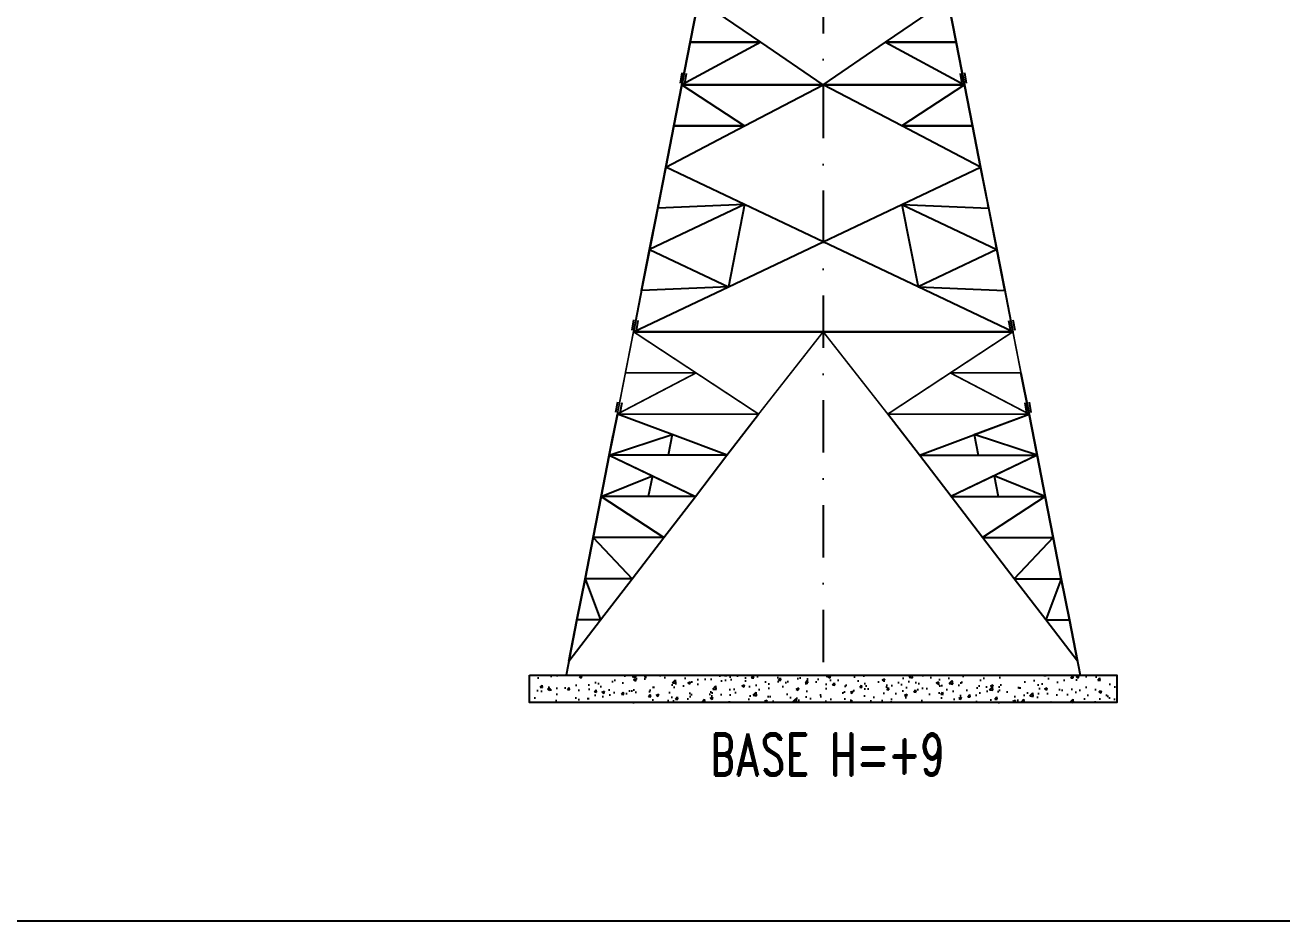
# Model space of a CAD drawing. Extents: x 550527 to 570802, y -97905 to -83555.
# Drawn here: x 562597 to 565596, y -97905 to -95768 of the extents above; entities that cross this region are included whole.
import ezdxf

# ---------------------------------------------------------------- set-up
doc = ezdxf.new("R2010")
doc.units = 0
doc.header["$LTSCALE"] = 250
doc.header["$MEASUREMENT"] = 0
doc.linetypes.add('DASHDOT', pattern=[1, 0.5, -0.25, 0, -0.25])
doc.layers.add('LS', color=7, linetype='CONTINUOUS')
doc.layers.add('MZ', color=6, linetype='DASHDOT')
doc.styles.add('RD', font='ROMAND8.SHX', dxfattribs={"width": 0.7})

msp = doc.modelspace()

# ---------------------------------------------------------------- hatches: boundary and pattern name
at = {"layer": 'LS'}
h = msp.add_hatch(dxfattribs=at)
h.set_pattern_fill('AR-CONC', color=3, scale=9.000133, style=0)
h.set_pattern_definition([(50, (535654.49, -103008.77), (64.55437, -5.64778), [6.7501, -74.2511]), (355, (535654.49, -103008.77), (-12.4878, 67.6983), [5.40008, -59.40088]), (100.4514, (535659.87, -103009.24), (52.06662, 62.05048), [5.7367, -63.10373]), (46.1842, (535654.49, -102990.77), (96.05312, -14.89693), [10.12515, -111.37665]), (96.6356, (535662.49, -102992.01), (84.1209, 87.6719), [8.60505, -94.65557]), (351.1842, (535654.49, -102990.77), (84.12082, 87.67197), [8.10012, -89.10132]), (21, (535663.49, -102995.27), (53.72243, -36.23624), [6.7501, -74.2511]), (326, (535663.49, -102995.27), (21.8987, 65.26447), [5.40008, -59.40088]), (71.4514, (535667.965, -102998.29), (75.62116, 29.02818), [5.7367, -63.10373]), (37.5, (535654.488, -103008.77), (1.094403, 29.960891), [0, -58.68087, 0, -60.300894, 0, -59.625884]), (7.5, (535654.488, -103008.77), (23.67661, 35.49758), [0, -34.38051, 0, -57.33085, 0, -22.725337]), (327.5, (535634.418, -103008.77), (48.044732, -2.029969), [0, -22.500334, 0, -70.20104, 0, -93.15138]), (317.5, (535625.418, -103008.77), (52.487534, 9.00958), [0, -29.250434, 0, -46.62069, 0, -66.15098])])
h.paths.add_polyline_path([(565202.258, -97318.647), (563800.05, -97318.647), (563800.05, -97384.25), (565202.258, -97384.25)])

# ---------------------------------------------------------------- linework, layer by layer
at = {"layer": 'LS', "color": 6, "ltscale": 0.01}
for p, q in [((564183.938, -95808.289), (564203.85, -95706.764)), ((564183.938, -95808.289), (564203.85, -95706.764)), ((564203.85, -95706.764), (564183.938, -95808.289)), ((564203.85, -95706.764), (564183.938, -95808.289)), ((564352.469, -95808.289), (564203.85, -95706.764)), ((564352.469, -95808.289), (564203.85, -95706.764)), ((564649.839, -95808.289), (564798.459, -95706.764)), ((564649.839, -95808.289), (564798.459, -95706.764)), ((564818.371, -95808.289), (564798.459, -95706.764)), ((564818.371, -95808.289), (564798.459, -95706.764)), ((564798.459, -95706.764), (564818.371, -95808.289)), ((564798.459, -95706.764), (564818.371, -95808.289)), ((564352.469, -95808.289), (564164.026, -95909.814)), ((564352.469, -95808.289), (564164.026, -95909.814)), ((564183.938, -95808.289), (564164.026, -95909.814)), ((564183.938, -95808.289), (564164.026, -95909.814)), ((564164.026, -95909.814), (564183.938, -95808.289)), ((564164.026, -95909.814), (564183.938, -95808.289)), ((564183.938, -95808.289), (564164.026, -95909.814)), ((564183.938, -95808.289), (564164.026, -95909.814)), ((564183.938, -95808.289), (564352.469, -95808.289)), ((564352.469, -95808.289), (564183.938, -95808.289)), ((564501.154, -95909.814), (564352.469, -95808.289)), ((564501.154, -95909.814), (564352.469, -95808.289)), ((564501.154, -95909.814), (564649.839, -95808.289)), ((564501.154, -95909.814), (564649.839, -95808.289)), ((564649.839, -95808.289), (564818.371, -95808.289)), ((564818.371, -95808.289), (564649.839, -95808.289)), ((564649.839, -95808.289), (564838.283, -95909.814)), ((564649.839, -95808.289), (564838.283, -95909.814)), ((564818.371, -95808.289), (564838.283, -95909.814)), ((564818.371, -95808.289), (564838.283, -95909.814)), ((564838.283, -95909.814), (564818.371, -95808.289)), ((564838.283, -95909.814), (564818.371, -95808.289)), ((564818.371, -95808.289), (564838.283, -95909.814)), ((564818.371, -95808.289), (564838.283, -95909.814)), ((564164.145, -95881.372), (564159.758, -95905.972)), ((564174.463, -95883.211), (564170.076, -95907.812)), ((564827.846, -95883.211), (564832.232, -95907.812)), ((564838.163, -95881.372), (564842.55, -95905.972)), ((564164.026, -95909.814), (564144.769, -96008.064)), ((564164.026, -95909.814), (564144.769, -96008.064)), ((564144.769, -96008.064), (564164.026, -95909.814)), ((564144.769, -96008.064), (564164.026, -95909.814)), ((564164.026, -95909.814), (564144.769, -96008.064)), ((564164.026, -95909.814), (564144.769, -96008.064)), ((564332.557, -95909.814), (564164.026, -95909.814)), ((564164.026, -95909.814), (564332.557, -95909.814)), ((564164.026, -95909.814), (564332.557, -95909.814)), ((564164.026, -95909.814), (564332.557, -95909.814)), ((564164.026, -95909.814), (564332.557, -95909.814)), ((564332.557, -95909.814), (564164.026, -95909.814)), ((564332.557, -95909.814), (564164.026, -95909.814)), ((564332.557, -95909.814), (564164.026, -95909.814)), ((564164.026, -95909.814), (564313.3, -96008.064)), ((564164.026, -95909.814), (564313.3, -96008.064)), ((564313.3, -96008.064), (564501.154, -95909.814)), ((564313.3, -96008.064), (564501.154, -95909.814)), ((564332.557, -95909.814), (564501.154, -95909.814)), ((564501.154, -95909.814), (564332.557, -95909.814)), ((564501.154, -95909.814), (564332.557, -95909.814)), ((564501.154, -95909.814), (564332.557, -95909.814)), ((564501.154, -95909.814), (564669.751, -95909.814)), ((564669.751, -95909.814), (564501.154, -95909.814)), ((564501.154, -95909.814), (564669.751, -95909.814)), ((564501.154, -95909.814), (564669.751, -95909.814)), ((564689.008, -96008.064), (564501.154, -95909.814)), ((564689.008, -96008.064), (564501.154, -95909.814)), ((564838.283, -95909.814), (564669.751, -95909.814)), ((564669.751, -95909.814), (564838.283, -95909.814)), ((564838.283, -95909.814), (564669.751, -95909.814)), ((564838.283, -95909.814), (564669.751, -95909.814)), ((564669.751, -95909.814), (564838.283, -95909.814)), ((564838.283, -95909.814), (564669.751, -95909.814)), ((564669.751, -95909.814), (564838.283, -95909.814)), ((564838.283, -95909.814), (564689.008, -96008.064)), ((564838.283, -95909.814), (564689.008, -96008.064)), ((564838.283, -95909.814), (564857.54, -96008.064)), ((564838.283, -95909.814), (564857.54, -96008.064)), ((564857.54, -96008.064), (564838.283, -95909.814)), ((564857.54, -96008.064), (564838.283, -95909.814)), ((564838.283, -95909.814), (564857.54, -96008.064)), ((564838.283, -95909.814), (564857.54, -96008.064)), ((564125.512, -96106.314), (564144.769, -96008.064)), ((564125.512, -96106.314), (564144.769, -96008.064)), ((564125.512, -96106.314), (564313.3, -96008.064)), ((564125.512, -96106.314), (564313.3, -96008.064)), ((564144.769, -96008.064), (564125.512, -96106.314)), ((564144.769, -96008.064), (564125.512, -96106.314)), ((564144.769, -96008.064), (564313.3, -96008.064)), ((564313.3, -96008.064), (564144.769, -96008.064)), ((564689.008, -96008.064), (564857.54, -96008.064)), ((564857.54, -96008.064), (564689.008, -96008.064)), ((564876.797, -96106.314), (564689.008, -96008.064)), ((564876.797, -96106.314), (564689.008, -96008.064)), ((564876.797, -96106.314), (564857.54, -96008.064)), ((564876.797, -96106.314), (564857.54, -96008.064)), ((564857.54, -96008.064), (564876.797, -96106.314)), ((564857.54, -96008.064), (564876.797, -96106.314)), ((564106.255, -96204.564), (564125.512, -96106.314)), ((564106.255, -96204.564), (564125.512, -96106.314)), ((564125.512, -96106.314), (564108.023, -96195.394)), ((564125.512, -96106.314), (564108.023, -96195.394)), ((564313.3, -96195.394), (564125.512, -96106.314)), ((564313.3, -96195.394), (564125.512, -96106.314)), ((564689.008, -96195.394), (564876.797, -96106.314)), ((564689.008, -96195.394), (564876.797, -96106.314)), ((564896.054, -96204.564), (564876.797, -96106.314)), ((564896.054, -96204.564), (564876.797, -96106.314)), ((564876.797, -96106.314), (564894.285, -96195.394)), ((564876.797, -96106.314), (564894.285, -96195.394)), ((564108.023, -96195.394), (564069.509, -96391.894)), ((564108.023, -96195.394), (564069.509, -96391.894)), ((564108.023, -96195.394), (564086.932, -96302.814)), ((564108.023, -96195.394), (564086.932, -96302.814)), ((564313.3, -96195.394), (564086.932, -96302.814)), ((564313.3, -96195.394), (564086.932, -96302.814)), ((564086.932, -96302.814), (564106.255, -96204.564)), ((564086.932, -96302.814), (564106.255, -96204.564)), ((564108.023, -96195.394), (564090.535, -96284.54)), ((564108.023, -96195.394), (564090.535, -96284.54)), ((564313.3, -96195.394), (564106.255, -96204.564)), ((564313.3, -96195.394), (564106.255, -96204.564)), ((564106.255, -96204.564), (564108.023, -96195.394)), ((564106.255, -96204.564), (564108.023, -96195.394)), ((564313.3, -96195.394), (564274.786, -96391.894)), ((564313.3, -96195.394), (564274.786, -96391.894)), ((564501.154, -96284.54), (564313.3, -96195.394)), ((564501.154, -96284.54), (564313.3, -96195.394)), ((564501.154, -96284.54), (564689.008, -96195.394)), ((564501.154, -96284.54), (564689.008, -96195.394)), ((564689.008, -96195.394), (564896.054, -96204.564)), ((564689.008, -96195.394), (564896.054, -96204.564)), ((564689.008, -96195.394), (564915.376, -96302.814)), ((564689.008, -96195.394), (564915.376, -96302.814)), ((564689.008, -96195.394), (564727.522, -96391.894)), ((564689.008, -96195.394), (564727.522, -96391.894)), ((564896.054, -96204.564), (564894.285, -96195.394)), ((564896.054, -96204.564), (564894.285, -96195.394)), ((564894.285, -96195.394), (564915.376, -96302.814)), ((564894.285, -96195.394), (564915.376, -96302.814)), ((564894.285, -96195.394), (564932.799, -96391.894)), ((564894.285, -96195.394), (564932.799, -96391.894)), ((564894.285, -96195.394), (564911.774, -96284.54)), ((564894.285, -96195.394), (564911.774, -96284.54)), ((564915.376, -96302.814), (564896.054, -96204.564)), ((564915.376, -96302.814), (564896.054, -96204.564)), ((564090.535, -96284.54), (564069.509, -96391.894)), ((564090.535, -96284.54), (564069.509, -96391.894)), ((564274.786, -96391.894), (564501.154, -96284.54)), ((564274.786, -96391.894), (564501.154, -96284.54)), ((564727.522, -96391.894), (564501.154, -96284.54)), ((564727.522, -96391.894), (564501.154, -96284.54)), ((564911.774, -96284.54), (564932.799, -96391.894)), ((564911.774, -96284.54), (564932.799, -96391.894)), ((564067.675, -96401.064), (564086.932, -96302.814)), ((564067.675, -96401.064), (564086.932, -96302.814)), ((564086.932, -96302.814), (564069.509, -96391.894)), ((564086.932, -96302.814), (564069.509, -96391.894)), ((564086.932, -96302.814), (564274.786, -96391.894)), ((564086.932, -96302.814), (564274.786, -96391.894)), ((564915.376, -96302.814), (564727.522, -96391.894)), ((564915.376, -96302.814), (564727.522, -96391.894)), ((564915.376, -96302.814), (564932.799, -96391.894)), ((564915.376, -96302.814), (564932.799, -96391.894)), ((564934.633, -96401.064), (564915.376, -96302.814)), ((564934.633, -96401.064), (564915.376, -96302.814)), ((564048.418, -96499.314), (564274.786, -96391.894)), ((564048.418, -96499.314), (564274.786, -96391.894)), ((564069.509, -96391.894), (564048.418, -96499.314)), ((564069.509, -96391.894), (564048.418, -96499.314)), ((564069.509, -96391.894), (564067.675, -96401.064)), ((564069.509, -96391.894), (564067.675, -96401.064)), ((564274.786, -96391.894), (564067.675, -96401.064)), ((564274.786, -96391.894), (564067.675, -96401.064)), ((564727.522, -96391.894), (564934.633, -96401.064)), ((564727.522, -96391.894), (564934.633, -96401.064)), ((564953.89, -96499.314), (564727.522, -96391.894)), ((564953.89, -96499.314), (564727.522, -96391.894)), ((564932.799, -96391.894), (564934.633, -96401.064)), ((564932.799, -96391.894), (564934.633, -96401.064)), ((564932.799, -96391.894), (564953.89, -96499.314)), ((564932.799, -96391.894), (564953.89, -96499.314)), ((564048.538, -96470.872), (564044.151, -96495.472)), ((564058.855, -96472.711), (564054.468, -96497.312)), ((564943.453, -96472.711), (564947.84, -96497.312)), ((564953.77, -96470.872), (564958.157, -96495.472)), ((564048.418, -96499.314), (564199.33, -96499.314)), ((564048.418, -96499.314), (564199.33, -96499.314)), ((564048.418, -96499.314), (564123.874, -96499.314)), ((564048.418, -96499.314), (564123.874, -96499.314)), ((564048.418, -96499.314), (564123.874, -96499.314)), ((564048.418, -96499.314), (564274.786, -96499.314)), ((564274.786, -96499.314), (564048.418, -96499.314)), ((564048.418, -96499.314), (564199.33, -96499.314)), ((564048.418, -96499.314), (564199.33, -96499.314)), ((564048.418, -96499.314), (564123.874, -96499.314)), ((564048.418, -96499.314), (564123.874, -96499.314)), ((564048.418, -96499.314), (564953.89, -96499.314)), ((564123.874, -96499.314), (564199.33, -96499.314)), ((564123.874, -96499.314), (564199.33, -96499.314)), ((564199.33, -96499.314), (564350.242, -96499.314)), ((564199.33, -96499.314), (564350.242, -96499.314)), ((564199.33, -96499.314), (564274.786, -96499.314)), ((564199.33, -96499.314), (564274.786, -96499.314)), ((564274.786, -96499.314), (564350.242, -96499.314)), ((564274.786, -96499.314), (564350.242, -96499.314)), ((564274.786, -96499.314), (564501.154, -96499.314)), ((564501.154, -96499.314), (564274.786, -96499.314)), ((564350.242, -96499.314), (564501.154, -96499.314)), ((564350.242, -96499.314), (564501.154, -96499.314)), ((564350.242, -96499.314), (564501.154, -96499.314)), ((564350.242, -96499.314), (564501.154, -96499.314)), ((564501.154, -96499.314), (564727.522, -96499.314)), ((564727.522, -96499.314), (564501.154, -96499.314)), ((564652.066, -96499.314), (564501.154, -96499.314)), ((564652.066, -96499.314), (564501.154, -96499.314)), ((564501.154, -96499.314), (564652.066, -96499.314)), ((564501.154, -96499.314), (564652.066, -96499.314)), ((564727.522, -96499.314), (564652.066, -96499.314)), ((564727.522, -96499.314), (564652.066, -96499.314)), ((564802.978, -96499.314), (564652.066, -96499.314)), ((564802.978, -96499.314), (564652.066, -96499.314)), ((564727.522, -96499.314), (564953.89, -96499.314)), ((564953.89, -96499.314), (564727.522, -96499.314)), ((564802.978, -96499.314), (564727.522, -96499.314)), ((564802.978, -96499.314), (564727.522, -96499.314)), ((564953.89, -96499.314), (564802.978, -96499.314)), ((564802.978, -96499.314), (564953.89, -96499.314)), ((564953.89, -96499.314), (564802.978, -96499.314)), ((564953.89, -96499.314), (564802.978, -96499.314)), ((564878.434, -96499.314), (564802.978, -96499.314)), ((564878.434, -96499.314), (564802.978, -96499.314)), ((564953.89, -96499.314), (564878.434, -96499.314)), ((564953.89, -96499.314), (564878.434, -96499.314)), ((564878.434, -96499.314), (564953.89, -96499.314)), ((564953.89, -96499.314), (564878.434, -96499.314)), ((564953.89, -96499.314), (564878.434, -96499.314)), ((563990.647, -96794.064), (564009.904, -96695.814)), ((564009.904, -96695.814), (563990.647, -96794.064)), ((563990.647, -96794.064), (564009.904, -96695.814)), ((564009.904, -96695.814), (563990.647, -96794.064)), ((564009.904, -96695.814), (564000.276, -96744.939)), ((564009.904, -96695.814), (564000.276, -96744.939)), ((564140.848, -96744.921), (564009.965, -96695.791)), ((564140.848, -96744.921), (564010.026, -96695.814)), ((564271.577, -96794.064), (564347.033, -96695.814)), ((564271.577, -96794.064), (564347.033, -96695.814)), ((564730.732, -96794.064), (564655.276, -96695.814)), ((564730.732, -96794.064), (564655.276, -96695.814)), ((564730.69, -96794.009), (564992.343, -96695.791)), ((564861.46, -96744.921), (564992.282, -96695.814)), ((565011.661, -96794.064), (564992.404, -96695.814)), ((564992.404, -96695.814), (565011.661, -96794.064)), ((564992.404, -96695.814), (565002.033, -96744.939)), ((565011.661, -96794.064), (564992.404, -96695.814)), ((564992.404, -96695.814), (565011.661, -96794.064)), ((564992.404, -96695.814), (565002.033, -96744.939)), ((563990.647, -96794.064), (564000.276, -96744.939)), ((564000.276, -96744.939), (563990.647, -96794.064)), ((563990.647, -96794.064), (564000.276, -96744.939)), ((564000.276, -96744.939), (563990.647, -96794.064)), ((564000.276, -96744.939), (563990.647, -96794.064)), ((564000.276, -96744.939), (563990.647, -96794.064)), ((563990.776, -96794.028), (564140.848, -96744.921)), ((563990.776, -96794.028), (564140.848, -96744.921)), ((564140.848, -96744.921), (564131.157, -96794.028)), ((564140.848, -96744.921), (564131.157, -96794.028)), ((564271.604, -96794.028), (564140.848, -96744.921)), ((564271.604, -96794.028), (564140.848, -96744.921)), ((565011.532, -96794.028), (564861.46, -96744.921)), ((564861.46, -96744.921), (564871.151, -96794.028)), ((565011.532, -96794.028), (564861.46, -96744.921)), ((564861.46, -96744.921), (564871.151, -96794.028)), ((565011.661, -96794.064), (565002.033, -96744.939)), ((565002.033, -96744.939), (565011.661, -96794.064)), ((565011.661, -96794.064), (565002.033, -96744.939)), ((565002.033, -96744.939), (565011.661, -96794.064)), ((565002.033, -96744.939), (565011.661, -96794.064)), ((565002.033, -96744.939), (565011.661, -96794.064)), ((563971.39, -96892.314), (563990.647, -96794.064)), ((563990.647, -96794.064), (563971.39, -96892.314)), ((563971.39, -96892.314), (563990.647, -96794.064)), ((563990.647, -96794.064), (563971.39, -96892.314)), ((563990.647, -96794.064), (563981.019, -96843.189)), ((563990.647, -96794.064), (563981.019, -96843.189)), ((563990.776, -96794.028), (564196.175, -96892.243)), ((563990.776, -96794.028), (564196.175, -96892.243)), ((564131.157, -96794.028), (563990.776, -96794.028)), ((563990.776, -96794.028), (564093.443, -96843.136)), ((564131.157, -96794.028), (563990.776, -96794.028)), ((563990.776, -96794.028), (564093.443, -96843.136)), ((564271.604, -96794.028), (564131.157, -96794.028)), ((564271.604, -96794.028), (564131.157, -96794.028)), ((564196.121, -96892.314), (564271.577, -96794.064)), ((564196.121, -96892.314), (564271.577, -96794.064)), ((564730.704, -96794.028), (564871.151, -96794.028)), ((564730.704, -96794.028), (564871.151, -96794.028)), ((564806.188, -96892.314), (564730.732, -96794.064)), ((564806.188, -96892.314), (564730.732, -96794.064)), ((565011.532, -96794.028), (564806.133, -96892.243)), ((565011.532, -96794.028), (564806.133, -96892.243)), ((564871.151, -96794.028), (565011.532, -96794.028)), ((564871.151, -96794.028), (565011.532, -96794.028)), ((565011.532, -96794.028), (564908.865, -96843.136)), ((565011.532, -96794.028), (564908.865, -96843.136)), ((565030.918, -96892.314), (565011.661, -96794.064)), ((565011.661, -96794.064), (565030.918, -96892.314)), ((565011.661, -96794.064), (565021.29, -96843.189)), ((565030.918, -96892.314), (565011.661, -96794.064)), ((565011.661, -96794.064), (565030.918, -96892.314)), ((565011.661, -96794.064), (565021.29, -96843.189)), ((563971.39, -96892.314), (563981.019, -96843.189)), ((563981.019, -96843.189), (563971.39, -96892.314)), ((563971.39, -96892.314), (563981.019, -96843.189)), ((563981.019, -96843.189), (563971.39, -96892.314)), ((563981.019, -96843.189), (563971.39, -96892.314)), ((563981.019, -96843.189), (563971.39, -96892.314)), ((563971.526, -96892.243), (564093.443, -96843.136)), ((563971.526, -96892.243), (564093.443, -96843.136)), ((564093.443, -96843.136), (564083.818, -96892.243)), ((564093.443, -96843.136), (564083.818, -96892.243)), ((564093.443, -96843.136), (564196.175, -96892.243)), ((564093.443, -96843.136), (564196.175, -96892.243)), ((564908.865, -96843.136), (564806.133, -96892.243)), ((564908.865, -96843.136), (564806.133, -96892.243)), ((565030.782, -96892.243), (564908.865, -96843.136)), ((564908.865, -96843.136), (564918.49, -96892.243)), ((565030.782, -96892.243), (564908.865, -96843.136)), ((564908.865, -96843.136), (564918.49, -96892.243)), ((565030.918, -96892.314), (565021.29, -96843.189)), ((565021.29, -96843.189), (565030.918, -96892.314)), ((565030.918, -96892.314), (565021.29, -96843.189)), ((565021.29, -96843.189), (565030.918, -96892.314)), ((565021.29, -96843.189), (565030.918, -96892.314)), ((565021.29, -96843.189), (565030.918, -96892.314)), ((563971.39, -96892.314), (563952.133, -96990.564)), ((563971.39, -96892.314), (563952.133, -96990.564)), ((563952.133, -96990.564), (563971.39, -96892.314)), ((563971.39, -96892.314), (563952.133, -96990.564)), ((563952.133, -96990.564), (563971.39, -96892.314)), ((563971.39, -96892.314), (563952.133, -96990.564)), ((564120.747, -96990.457), (563971.526, -96892.243)), ((563971.526, -96892.243), (564120.747, -96990.457)), ((564120.747, -96990.457), (563971.526, -96892.243)), ((563971.526, -96892.243), (564120.747, -96990.457)), ((564083.818, -96892.243), (563971.526, -96892.243)), ((564083.818, -96892.243), (563971.526, -96892.243)), ((564196.175, -96892.243), (564083.818, -96892.243)), ((564196.175, -96892.243), (564083.818, -96892.243)), ((564120.665, -96990.564), (564196.121, -96892.314)), ((564120.665, -96990.564), (564196.121, -96892.314)), ((564806.133, -96892.243), (564918.49, -96892.243)), ((564806.133, -96892.243), (564918.49, -96892.243)), ((564881.644, -96990.564), (564806.188, -96892.314)), ((564881.644, -96990.564), (564806.188, -96892.314)), ((565030.782, -96892.243), (564881.561, -96990.457)), ((564918.49, -96892.243), (565030.782, -96892.243)), ((564918.49, -96892.243), (565030.782, -96892.243)), ((565030.918, -96892.314), (565050.175, -96990.564)), ((565030.918, -96892.314), (565050.175, -96990.564)), ((565050.175, -96990.564), (565030.918, -96892.314)), ((565030.918, -96892.314), (565050.175, -96990.564)), ((565050.175, -96990.564), (565030.918, -96892.314)), ((565030.918, -96892.314), (565050.175, -96990.564)), ((563952.133, -96990.564), (563932.876, -97088.814)), ((563952.133, -96990.564), (563932.876, -97088.814)), ((563932.876, -97088.814), (563952.133, -96990.564)), ((563952.133, -96990.564), (563932.876, -97088.814)), ((563932.876, -97088.814), (563952.133, -96990.564)), ((563952.133, -96990.564), (563932.876, -97088.814)), ((564120.747, -96990.457), (563952.276, -96990.457)), ((563952.276, -96990.457), (564045.318, -97088.672)), ((563952.276, -96990.457), (564045.318, -97088.672)), ((564120.747, -96990.457), (563952.276, -96990.457)), ((563952.276, -96990.457), (564045.318, -97088.672)), ((563952.276, -96990.457), (564045.318, -97088.672)), ((564045.209, -97088.814), (564120.665, -96990.564)), ((564045.209, -97088.814), (564120.665, -96990.564)), ((564881.561, -96990.457), (565050.032, -96990.457)), ((564957.1, -97088.814), (564881.644, -96990.564)), ((564957.1, -97088.814), (564881.644, -96990.564)), ((565050.032, -96990.457), (564956.99, -97088.672)), ((565050.175, -96990.564), (565069.432, -97088.814)), ((565050.175, -96990.564), (565069.432, -97088.814)), ((565069.432, -97088.814), (565050.175, -96990.564)), ((565050.175, -96990.564), (565069.432, -97088.814)), ((565069.432, -97088.814), (565050.175, -96990.564)), ((565050.175, -96990.564), (565069.432, -97088.814)), ((563932.876, -97088.814), (563913.554, -97187.064)), ((563932.876, -97088.814), (563913.554, -97187.064)), ((563913.554, -97187.064), (563932.876, -97088.814)), ((563932.876, -97088.814), (563913.554, -97187.064)), ((563913.554, -97187.064), (563932.876, -97088.814)), ((563932.876, -97088.814), (563913.554, -97187.064)), ((564045.318, -97088.672), (563933.026, -97088.672)), ((563933.026, -97088.672), (563969.889, -97186.886)), ((563933.026, -97088.672), (563969.889, -97186.886)), ((564045.318, -97088.672), (563933.026, -97088.672)), ((563933.026, -97088.672), (563969.889, -97186.886)), ((563933.026, -97088.672), (563969.889, -97186.886)), ((563969.753, -97187.064), (564045.209, -97088.814)), ((563969.753, -97187.064), (564045.209, -97088.814)), ((564956.99, -97088.672), (565069.282, -97088.672)), ((565032.556, -97187.064), (564957.1, -97088.814)), ((565032.556, -97187.064), (564957.1, -97088.814)), ((565069.282, -97088.672), (565032.419, -97186.886)), ((565069.432, -97088.814), (565088.755, -97187.064)), ((565069.432, -97088.814), (565088.755, -97187.064)), ((565088.755, -97187.064), (565069.432, -97088.814)), ((565069.432, -97088.814), (565088.755, -97187.064)), ((565088.755, -97187.064), (565069.432, -97088.814)), ((565069.432, -97088.814), (565088.755, -97187.064)), ((563913.554, -97187.064), (563887.763, -97318.647)), ((563894.297, -97285.314), (563913.554, -97187.064)), ((563894.297, -97285.314), (563969.753, -97187.064)), ((563913.554, -97187.064), (563894.297, -97285.314)), ((563894.297, -97285.314), (563913.554, -97187.064)), ((563894.297, -97285.314), (563969.753, -97187.064)), ((563969.889, -97186.886), (563913.711, -97186.886)), ((563969.889, -97186.886), (563913.711, -97186.886)), ((563969.889, -97186.886), (563913.711, -97186.886)), ((563969.889, -97186.886), (563913.711, -97186.886)), ((565032.419, -97186.886), (565088.597, -97186.886)), ((565108.012, -97285.314), (565032.556, -97187.064)), ((565108.012, -97285.314), (565032.556, -97187.064)), ((565108.012, -97285.314), (565088.755, -97187.064)), ((565088.755, -97187.064), (565108.012, -97285.314)), ((565108.012, -97285.314), (565088.755, -97187.064)), ((565088.755, -97187.064), (565114.545, -97318.647))]:
    msp.add_line(p, q, dxfattribs=at)
at = {"layer": 'LS', "color": 3, "ltscale": 0.01}
for p, q in [((564992.404, -96695.814), (564973.147, -96597.564)), ((564992.404, -96695.814), (564973.147, -96597.564)), ((564992.404, -96695.814), (564973.147, -96597.564)), ((564992.404, -96695.814), (564973.147, -96597.564)), ((564973.147, -96597.564), (564992.404, -96695.814)), ((564973.147, -96597.564), (564992.404, -96695.814)), ((564010.024, -96667.372), (564005.637, -96691.972)), ((564020.341, -96669.211), (564015.954, -96693.812)), ((564981.967, -96669.211), (564986.354, -96693.812)), ((564992.284, -96667.372), (564996.671, -96691.972))]:
    msp.add_line(p, q, dxfattribs=at)
at = {"layer": 'LS', "color": 8}
msp.add_lwpolyline([(550527.43, -83555.09), (550527.43, -97905.09), (566427.43, -97905.09), (566427.43, -95905.09), (570802.43, -95905.09), (570802.43, -83555.09), (550527.43, -83555.09)], close=True, dxfattribs=at)
at = {"layer": 'LS', "color": 6, "ltscale": 0.01, "const_width": 4}
for points in [[(564048.418, -96499.314), (564067.675, -96401.064)], [(564048.418, -96499.314), (564067.675, -96401.064)], [(564953.89, -96499.314), (564934.633, -96401.064)], [(564953.89, -96499.314), (564934.633, -96401.064)]]:
    msp.add_lwpolyline(points, dxfattribs=at)
at = {"layer": 'LS', "color": 3, "ltscale": 0.01, "const_width": 4}
for points in [[(564048.418, -96499.314), (564009.904, -96695.814)], [(564048.418, -96499.314), (564009.904, -96695.814)], [(564048.418, -96499.314), (564029.161, -96597.564)], [(564048.418, -96499.314), (564029.161, -96597.564)], [(564029.161, -96597.564), (564048.418, -96499.314)], [(564029.161, -96597.564), (564048.418, -96499.314)], [(564197.758, -96597.564), (564048.418, -96499.314)], [(564197.758, -96597.564), (564048.418, -96499.314)], [(564347.033, -96695.814), (564501.154, -96499.314)], [(564347.033, -96695.814), (564501.154, -96499.314)], [(564655.276, -96695.814), (564501.154, -96499.314)], [(564655.276, -96695.814), (564501.154, -96499.314)], [(564804.55, -96597.564), (564953.89, -96499.314)], [(564804.55, -96597.564), (564953.89, -96499.314)], [(564953.89, -96499.314), (564973.147, -96597.564)], [(564953.89, -96499.314), (564973.147, -96597.564)], [(564973.147, -96597.564), (564953.89, -96499.314)], [(564973.147, -96597.564), (564953.89, -96499.314)], [(564953.89, -96499.314), (564992.404, -96695.814)], [(564953.89, -96499.314), (564992.404, -96695.814)], [(564009.904, -96695.814), (564197.758, -96597.564)], [(564009.904, -96695.814), (564197.758, -96597.564)], [(564029.161, -96597.564), (564009.904, -96695.814)], [(564029.161, -96597.564), (564009.904, -96695.814)], [(564009.904, -96695.814), (564029.161, -96597.564)], [(564009.904, -96695.814), (564029.161, -96597.564)], [(564009.904, -96695.814), (564029.161, -96597.564)], [(564009.904, -96695.814), (564029.161, -96597.564)], [(564197.758, -96597.564), (564029.161, -96597.564)], [(564029.161, -96597.564), (564197.758, -96597.564)], [(564347.033, -96695.814), (564197.758, -96597.564)], [(564347.033, -96695.814), (564197.758, -96597.564)], [(564655.276, -96695.814), (564804.55, -96597.564)], [(564655.276, -96695.814), (564804.55, -96597.564)], [(564973.147, -96597.564), (564804.55, -96597.564)], [(564804.55, -96597.564), (564973.147, -96597.564)], [(564992.404, -96695.814), (564804.55, -96597.564)], [(564992.404, -96695.814), (564804.55, -96597.564)], [(564178.436, -96695.814), (564009.904, -96695.814)], [(564009.904, -96695.814), (564178.436, -96695.814)], [(564178.436, -96695.814), (564009.904, -96695.814)], [(564178.436, -96695.814), (564009.904, -96695.814)], [(564009.904, -96695.814), (564178.436, -96695.814)], [(564178.436, -96695.814), (564009.904, -96695.814)], [(564009.904, -96695.814), (564178.436, -96695.814)], [(564009.904, -96695.814), (564178.436, -96695.814)], [(564347.033, -96695.814), (564178.436, -96695.814)], [(564178.436, -96695.814), (564347.033, -96695.814)], [(564347.033, -96695.814), (564178.436, -96695.814)], [(564347.033, -96695.814), (564178.436, -96695.814)], [(564823.873, -96695.814), (564655.276, -96695.814)], [(564655.276, -96695.814), (564823.873, -96695.814)], [(564655.276, -96695.814), (564823.873, -96695.814)], [(564655.276, -96695.814), (564823.873, -96695.814)], [(564992.404, -96695.814), (564823.873, -96695.814)], [(564823.873, -96695.814), (564992.404, -96695.814)], [(564823.873, -96695.814), (564992.404, -96695.814)], [(564823.873, -96695.814), (564992.404, -96695.814)], [(564823.873, -96695.814), (564992.404, -96695.814)], [(564992.404, -96695.814), (564823.873, -96695.814)], [(564992.404, -96695.814), (564823.873, -96695.814)], [(564992.404, -96695.814), (564823.873, -96695.814)]]:
    msp.add_lwpolyline(points, dxfattribs=at)
at = {"layer": 'LS', "color": 3}
msp.add_lwpolyline([(563800.05, -97318.647), (565202.258, -97318.647), (565202.258, -97384.25), (563800.05, -97384.25)], close=True, dxfattribs=at)
at = {"layer": 'MZ'}
msp.add_line((564501.154, -93911.761), (564501.154, -97318.647), dxfattribs=at)

# ---------------------------------------------------------------- texts
at = {"layer": 'LS', "color": 3, "insert": (564511.98, -97507.907), "char_height": 100, "attachment_point": 5, "style": 'RD'}
msp.add_mtext('BASE H=+9', dxfattribs=at)

doc.saveas('drawing.dxf')
